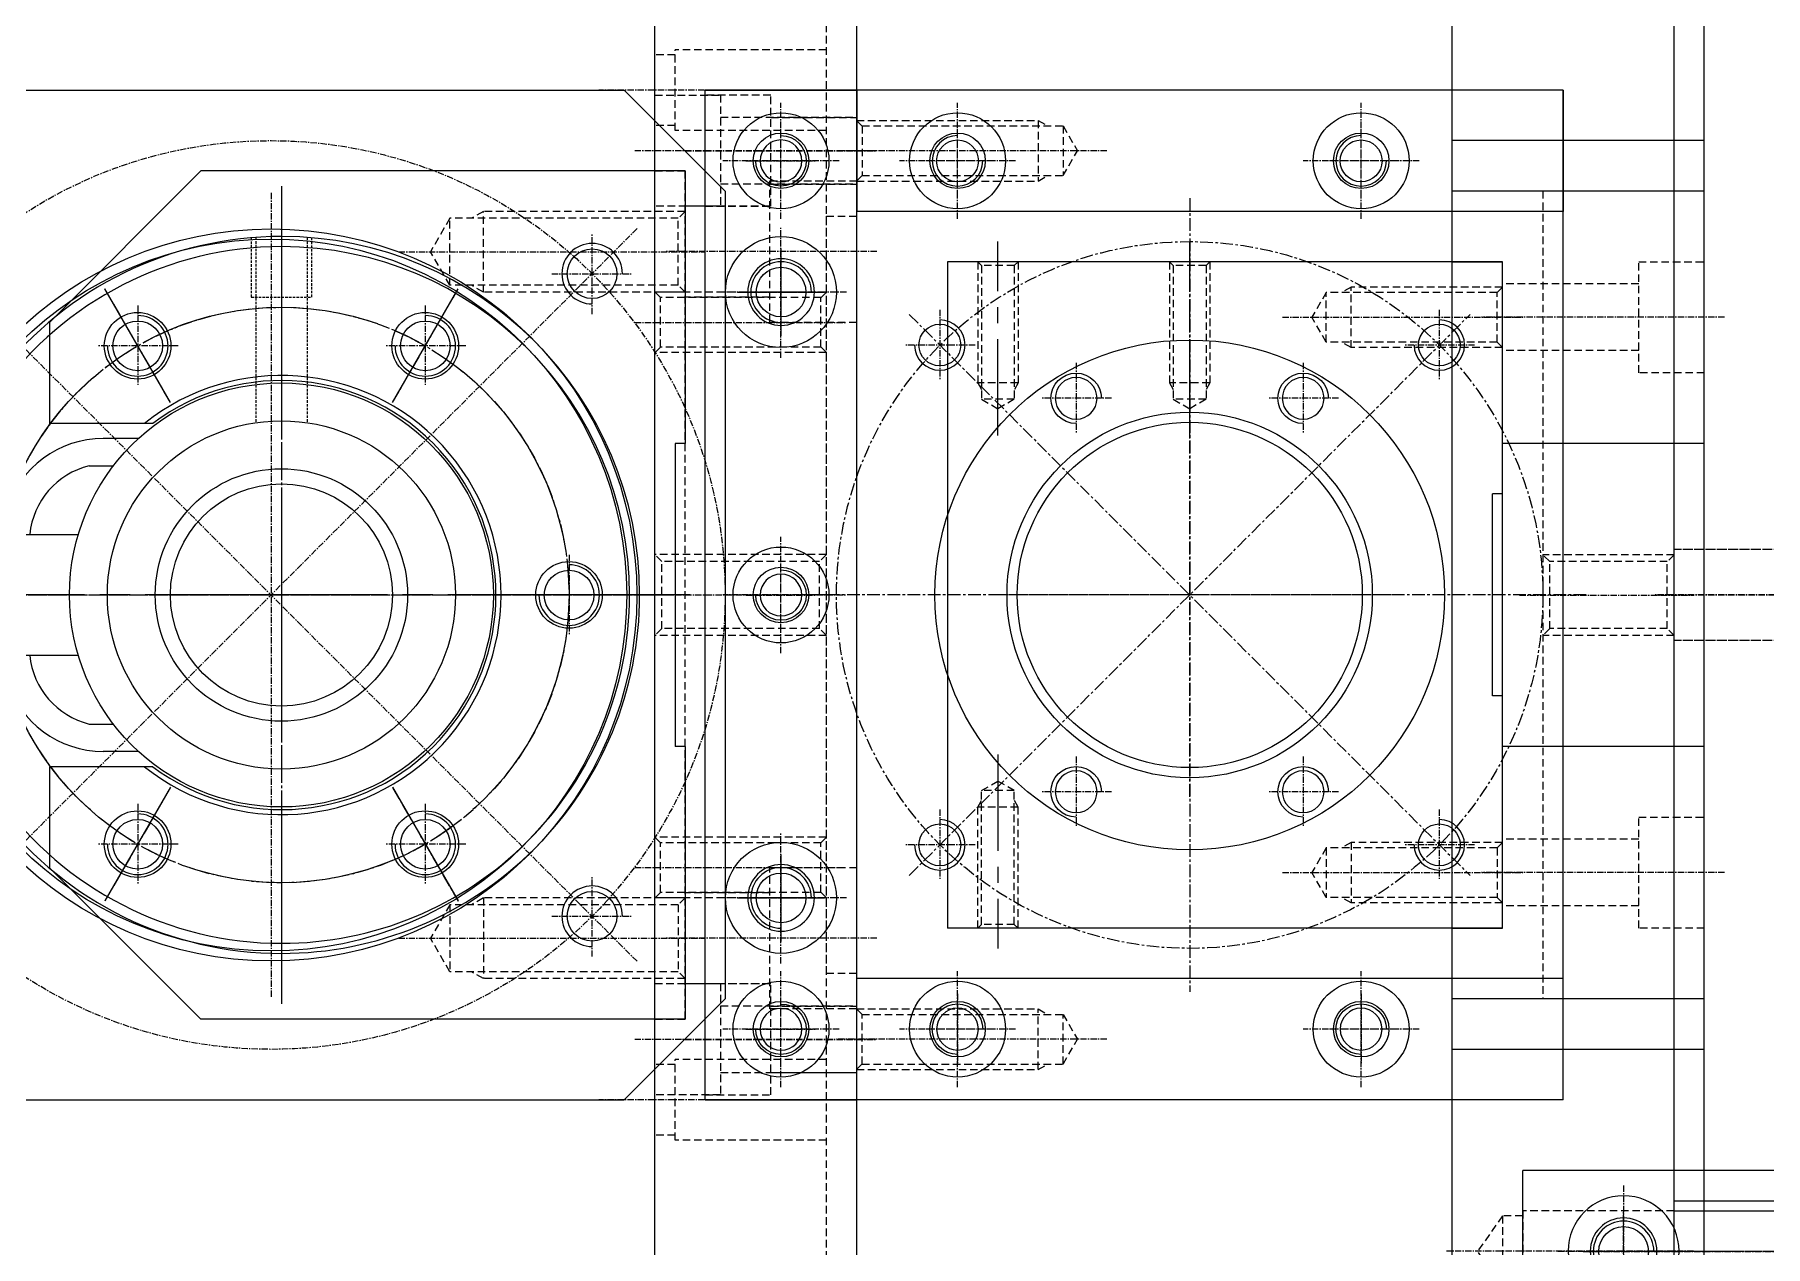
# Model space of a CAD drawing. Header units: millimetres. Extents: x -32759 to 129432, y 390 to 54305.
# Drawn here: x 17943.9 to 18115.4, y 25108.6 to 25228.7 of the extents above; entities that cross this region are included whole.
import ezdxf

# ---------------------------------------------------------------- set-up
doc = ezdxf.new("R2010")
doc.units = ezdxf.units.MM
for name, pattern in [('CENTER', [2, 1.25, -0.25, 0.25, -0.25]), ('CENTER2', [28.575, 19.05, -3.175, 3.175, -3.175]), ('CENTERLINE', [30, 24, -1.5, 3, -1.5]), ('HIDDEN', [0.375, 0.25, -0.125])]:
    doc.linetypes.add(name, pattern=pattern)
for name, color, linetype in [('1', 20, 'Continuous'), ('CENTER', 1, 'CENTER'), ('CL', 1, 'CENTER'), ('HL', 2, 'HIDDEN')]:
    doc.layers.add(name, color=color, linetype=linetype)
doc.layers.add('_BODY', color=7, linetype='Continuous', lineweight=13)
doc.layers.add('_CENTER', color=1, linetype='CENTER2', lineweight=9)

# ---------------------------------------------------------------- blocks, each defined once
blk = doc.blocks.new('56ryu6u')
at = {"layer": 'CL', "ltscale": 0.5}
blk.add_line((289834.86, 32314.43), (289834.86, 32293.43), dxfattribs=at)
at = {"layer": 'HL', "ltscale": 3}
for p, q in [((289832.4, 32311.89), (289831.86, 32312.43)), ((289831.86, 32295.43), (289831.86, 32312.43)), ((289837.32, 32311.89), (289837.86, 32312.43)), ((289837.86, 32295.43), (289837.86, 32312.43)), ((289832.4, 32311.89), (289837.32, 32311.89)), ((289832.4, 32295.98), (289832.4, 32311.89)), ((289837.32, 32295.98), (289837.32, 32311.89)), ((289831.86, 32295.43), (289832.4, 32295.98)), ((289832.4, 32295.98), (289837.32, 32295.98)), ((289837.86, 32295.43), (289837.32, 32295.98))]:
    blk.add_line(p, q, dxfattribs=at)
blk = doc.blocks.new('t7ie56')
at = {"layer": 'HL', "ltscale": 3}
for p, q in [((286782.96, 33444.36), (286782.96, 33447.36)), ((286782.96, 33447.36), (286857.96, 33447.36)), ((286857.96, 33447.36), (286857.96, 33444.36))]:
    blk.add_line(p, q, dxfattribs=at)
for p in [(-3041.4, 1151.92), (-2987.4, 1151.92)]:
    blk.add_blockref('56ryu6u', p)
blk = doc.blocks.new('tywe')
at = {"layer": 'CL', "ltscale": 0.5}
blk.add_line((289853.7, 32050.75), (289832.7, 32050.75), dxfattribs=at)
at = {"layer": 'HL', "ltscale": 3}
for p, q in [((289843.1, 32043.75), (289843.1, 32057.75)), ((289843.1, 32057.75), (289851.7, 32057.75)), ((289843.1, 32055.25), (289834.7, 32055.25)), ((289843.1, 32046.25), (289834.7, 32046.25)), ((289851.7, 32043.75), (289843.1, 32043.75))]:
    blk.add_line(p, q, dxfattribs=at)
blk = doc.blocks.new('uthhtr')
at = {"layer": 'HL', "ltscale": 3}
for p, q in [((286778.46, 33464.36), (286778.46, 33461.36)), ((286862.46, 33464.36), (286862.46, 33461.36)), ((286778.46, 33461.36), (286862.46, 33461.36))]:
    blk.add_line(p, q, dxfattribs=at)
at = {"rotation": 270}
for p in [(254735.71, 323296.06), (254803.71, 323296.06)]:
    blk.add_blockref('tywe', p, dxfattribs=at)
blk = doc.blocks.new('t7ury')
at = {"layer": 'CL', "ltscale": 0.5}
blk.add_line((288271.31, 33815.77), (288247.31, 33815.77), dxfattribs=at)
at = {"layer": 'HL', "ltscale": 3}
for p, q in [((288262.81, 33810.27), (288262.81, 33821.27)), ((288262.81, 33821.27), (288269.31, 33821.27)), ((288262.81, 33819.07), (288249.31, 33819.07)), ((288262.81, 33812.47), (288249.31, 33812.47)), ((288269.31, 33810.27), (288262.81, 33810.27))]:
    blk.add_line(p, q, dxfattribs=at)
blk = doc.blocks.new('ryurt')
at = {"rotation": 90}
for p in [(338858.56, -254730.72), (338946.56, -254730.72)]:
    blk.add_blockref('t7ury', p, dxfattribs=at)
blk = doc.blocks.new('ryr')
at = {"layer": 'CL', "ltscale": 0.5}
blk.add_line((305289.43, 32616.68), (305313.89, 32616.68), dxfattribs=at)
at = {"layer": 'HL', "ltscale": 3}
for p, q in [((305291.34, 32620.68), (305306.34, 32620.68)), ((305306.34, 32620.68), (305306.34, 32612.68)), ((305306.34, 32620.18), (305308.34, 32620.18)), ((305291.34, 32612.68), (305306.34, 32612.68)), ((305306.34, 32613.18), (305308.34, 32613.18))]:
    blk.add_line(p, q, dxfattribs=at)
blk = doc.blocks.new('t7fyutu')
at = {"rotation": 90}
for p in [(337653.46, -271769.76), (337753.46, -271769.76)]:
    blk.add_blockref('ryr', p, dxfattribs=at)
blk = doc.blocks.new('54t43')
at = {"layer": 'CL', "ltscale": 0.5}
blk.add_line((295492.24, 32846.58), (295471.24, 32846.58), dxfattribs=at)
at = {"layer": 'HL', "ltscale": 3}
for p, q in [((295473.24, 32850.58), (295473.92, 32849.91)), ((295473.24, 32850.58), (295490.24, 32850.58)), ((295473.92, 32849.91), (295473.92, 32843.26)), ((295473.92, 32849.91), (295489.57, 32849.91)), ((295489.57, 32849.91), (295490.24, 32850.58)), ((295489.57, 32849.91), (295489.57, 32843.26)), ((295473.24, 32842.58), (295473.92, 32843.26)), ((295473.24, 32842.58), (295490.24, 32842.58)), ((295473.92, 32843.26), (295489.57, 32843.26)), ((295489.57, 32843.26), (295490.24, 32842.58))]:
    blk.add_line(p, q, dxfattribs=at)
blk = doc.blocks.new('ryurre')
at = {"ltscale": 0.5}
blk.add_circle((288333.94, 33797.74), 2.46, dxfattribs=at)
at = {"color": 1, "ltscale": 0.5}
blk.add_arc((288333.94, 33797.74), 3, 270, 180, dxfattribs=at)
at = {"layer": 'CL', "ltscale": 0.5}
for p, q in [((288333.94, 33801.74), (288333.94, 33793.74)), ((288329.94, 33797.74), (288337.94, 33797.74))]:
    blk.add_line(p, q, dxfattribs=at)
blk = doc.blocks.new('yutr')
for p in [(16722.84, -271.66), (16782.84, -271.66)]:
    blk.add_blockref('ryurre', p)
blk = doc.blocks.new('yi8we4t')
at = {"ltscale": 0.5}
for p, q in [((294813.98, 33538.59), (294971.98, 33538.59)), ((294727.98, 33518.59), (295057.98, 33518.59))]:
    blk.add_line(p, q, dxfattribs=at)
at = {"layer": 'HL', "ltscale": 3}
blk.add_line((294761.98, 33521.59), (295023.98, 33521.59), dxfattribs=at)
for name, p in [('t7fyutu', (-10193.8, 0)), ('ryurt', (-10193.8, 0)), ('t7ie56', (8072.52, 74.23)), ('uthhtr', (8072.52, 74.23)), ('yutr', (-10193.8, 0))]:
    blk.add_blockref(name, p)
at = {"rotation": 90}
blk.add_blockref('54t43', (327739.56, -261951.66), dxfattribs=at)
blk = doc.blocks.new('y7iwett')
blk.add_blockref('yi8we4t', (0, 0))
blk = doc.blocks.new('ty7ureg')
at = {"layer": 'CL', "ltscale": 0.5}
blk.add_line((288741.58, 33702.08), (288717.78, 33702.08), dxfattribs=at)
at = {"layer": 'HL', "ltscale": 3}
for p, q in [((288719.78, 33705.08), (288720.32, 33704.54)), ((288719.78, 33705.08), (288734.78, 33705.08)), ((288734.78, 33705.08), (288734.78, 33699.08)), ((288734.78, 33705.08), (288735.72, 33704.54)), ((288720.32, 33704.54), (288720.32, 33699.62)), ((288720.32, 33704.54), (288737.24, 33704.54)), ((288737.24, 33704.54), (288737.24, 33699.62)), ((288737.24, 33704.54), (288738.66, 33702.08)), ((288737.24, 33699.62), (288738.66, 33702.08)), ((288719.78, 33699.08), (288720.32, 33699.62)), ((288720.32, 33699.62), (288737.24, 33699.62)), ((288734.78, 33699.08), (288735.72, 33699.62)), ((288719.78, 33699.08), (288734.78, 33699.08))]:
    blk.add_line(p, q, dxfattribs=at)
blk = doc.blocks.new('utuii')
at = {"ltscale": 0.5}
blk.add_circle((288338.22, 33811.22), 2.07, dxfattribs=at)
at = {"color": 1, "ltscale": 0.5}
blk.add_arc((288338.22, 33811.22), 2.5, 270, 180, dxfattribs=at)
at = {"layer": 'CL', "ltscale": 0.5}
for p, q in [((288338.22, 33814.72), (288338.22, 33807.72)), ((288334.72, 33811.22), (288341.72, 33811.22))]:
    blk.add_line(p, q, dxfattribs=at)
blk = doc.blocks.new('t7ue5te')
at = {"layer": '_CENTER', "ltscale": 0.5}
blk.add_line((306245.32, 36617.01), (306245.32, 36636.21), dxfattribs=at)
at = {"layer": 'HL', "ltscale": 3}
for p, q in [((306243.32, 36634.21), (306243.32, 36622.21)), ((306243.32, 36634.21), (306243.7, 36633.83)), ((306243.7, 36633.83), (306243.7, 36620.59)), ((306246.94, 36633.83), (306243.7, 36633.83)), ((306247.32, 36634.21), (306246.94, 36633.83)), ((306246.94, 36633.83), (306246.94, 36620.59)), ((306247.32, 36634.21), (306247.32, 36622.21)), ((306243.32, 36622.21), (306243.7, 36621.55)), ((306247.32, 36622.21), (306243.32, 36622.21)), ((306243.7, 36620.59), (306245.32, 36619.65)), ((306246.94, 36620.59), (306243.7, 36620.59)), ((306246.94, 36620.59), (306245.32, 36619.65)), ((306247.32, 36622.21), (306246.94, 36621.55))]:
    blk.add_line(p, q, dxfattribs=at)
blk = doc.blocks.new('t7e4tw4')
at = {"ltscale": 0.5}
for p, q in [((306295.32, 36634.21), (306240.32, 36634.21)), ((306240.32, 36634.21), (306240.32, 36568.21)), ((306295.32, 36611.21), (306295.32, 36634.21)), ((306295.32, 36611.21), (306294.32, 36611.21)), ((306294.32, 36591.21), (306294.32, 36611.21)), ((306295.32, 36591.21), (306294.32, 36591.21)), ((306295.32, 36568.21), (306295.32, 36591.21)), ((306295.32, 36568.21), (306240.32, 36568.21))]:
    blk.add_line(p, q, dxfattribs=at)
for radius in [18.1, 17.1]:
    blk.add_circle((306264.32, 36601.21), radius)
at = {"layer": '1', "color": 4, "linetype": 'Continuous'}
blk.add_point((306264.32, 36601.21), dxfattribs=at)
at = {"layer": 'CENTER', "color": 1, "linetype": 'CENTER'}
for p, q in [((306264.32, 36581.22), (306264.32, 36633.71)), ((306284.3, 36601.21), (306244.33, 36601.21))]:
    blk.add_line(p, q, dxfattribs=at)
for p in [(0, 0), (19, 0)]:
    blk.add_blockref('t7ue5te', p)
at = {"rotation": 180}
blk.add_blockref('ty7ureg', (595015.1, 70330.79), dxfattribs=at)
at = {"xscale": -1}
for name, p in [('utuii', (594591.29, 2809.47)), ('utuii', (594613.79, 2809.47)), ('utuii', (594591.29, 2770.5)), ('utuii', (594613.79, 2770.5)), ('ty7ureg', (595015.1, 2871.63))]:
    blk.add_blockref(name, p, dxfattribs=at)
at = {"xscale": -1, "rotation": 180}
blk.add_blockref('t7ue5te', (0, 73202.42), dxfattribs=at)
blk = doc.blocks.new('u7iet')
at = {"layer": 'CL', "ltscale": 0.5}
blk.add_line((287963.4, 33726.87), (287963.4, 33854.87), dxfattribs=at)
at = {"layer": 'HL', "ltscale": 3}
for p, q in [((287958.9, 33768.87), (287958.9, 33852.87)), ((287967.9, 33768.87), (287967.9, 33852.87)), ((287956.4, 33728.87), (287956.4, 33768.87)), ((287956.4, 33768.87), (287970.4, 33768.87)), ((287970.4, 33768.87), (287970.4, 33728.87))]:
    blk.add_line(p, q, dxfattribs=at)
blk = doc.blocks.new('67r67')
at = {"layer": 'CL', "ltscale": 0.5}
for p, q in [((289050.41, 33868.71), (289050.41, 33856.71)), ((289044.41, 33862.71), (289056.41, 33862.71))]:
    blk.add_line(p, q, dxfattribs=at)
at = {"layer": 'HL', "ltscale": 3}
blk.add_circle((289050.41, 33862.71), 4.19, dxfattribs=at)
blk.add_arc((289050.41, 33862.71), 5, 270, 180, dxfattribs=at)
blk = doc.blocks.new('678eryt')
at = {"ltscale": 0.5}
for radius in [41, 40]:
    blk.add_circle((286402.79, 33774.71), radius, dxfattribs=at)
at = {"layer": 'CENTER', "color": 1, "linetype": 'CENTER'}
for p, q in [((286402.79, 33832.56), (286402.79, 33716.87)), ((286402.79, 33774.71), (286361.88, 33815.62)), ((286402.79, 33774.71), (286443.69, 33815.62)), ((286344.94, 33774.71), (286460.63, 33774.71)), ((286402.79, 33774.71), (286361.88, 33733.81)), ((286402.79, 33774.71), (286443.69, 33733.81)), ((286402.79, 33742.71), (286402.79, 33738.56))]:
    blk.add_line(p, q, dxfattribs=at)
blk.add_circle((286402.79, 33774.71), 49, dxfattribs=at)
for p in [(-2682.27, -53.35), (-2612.98, -53.35), (-2682.27, -122.64), (-2612.98, -122.64)]:
    blk.add_blockref('67r67', p)
blk = doc.blocks.new('t7etret')
at = {"layer": 'CL', "ltscale": 0.5}
blk.add_line((296430.39, 35050.47), (296430.39, 35028.98), dxfattribs=at)
at = {"layer": 'HL', "ltscale": 3}
for p, q in [((296425.39, 35048.56), (296425.39, 35035.56)), ((296435.39, 35048.56), (296435.39, 35035.56)), ((296425.39, 35035.56), (296435.39, 35035.56)), ((296426.39, 35035.56), (296426.39, 35033.56)), ((296434.39, 35035.56), (296434.39, 35033.56)), ((296426.39, 35033.56), (296434.39, 35033.56)), ((296426.39, 35033.56), (296430.39, 35031.16)), ((296434.39, 35033.56), (296430.39, 35031.16))]:
    blk.add_line(p, q, dxfattribs=at)
blk = doc.blocks.new('tryer')
at = {"color": 1, "ltscale": 0.5}
for p, q in [((296282.78, 35015.6), (296292.78, 35015.6)), ((296282.78, 35005.6), (296282.78, 35015.6)), ((296292.78, 35015.6), (296292.78, 35005.6)), ((296282.78, 35014.6), (296292.78, 35014.6)), ((296282.78, 35006.6), (296292.78, 35006.6)), ((296292.78, 35005.6), (296282.78, 35005.6))]:
    blk.add_line(p, q, dxfattribs=at)
at = {"layer": 'CL', "ltscale": 0.5}
blk.add_line((296280.78, 35010.6), (296294.78, 35010.6), dxfattribs=at)
blk = doc.blocks.new('t7uue5t')
at = {"ltscale": 0.5}
blk.add_line((296350.39, 35048.56), (296640.39, 35048.56), dxfattribs=at)
at = {"rotation": 270}
blk.add_blockref('tryer', (261419.79, 331331.34), dxfattribs=at)
for name, p in [('t7etret', (0, 0)), ('u7iet', (8531.99, 1195.7)), ('678eryt', (10007.6, 1211.85)), ('678eryt', (10177.6, 1211.85))]:
    blk.add_blockref(name, p)
blk = doc.blocks.new('tyretw')
at = {"ltscale": 0.5}
for radius in [5.5, 3.3]:
    blk.add_circle((297051.87, 36049.49), radius, dxfattribs=at)
at = {"layer": 'CL', "ltscale": 0.5}
for p, q in [((297051.87, 36055.99), (297051.87, 36042.99)), ((297058.37, 36049.49), (297045.37, 36049.49))]:
    blk.add_line(p, q, dxfattribs=at)
blk = doc.blocks.new('566UR6')
at = {"layer": 'CL', "ltscale": 0.2}
blk.add_line((418927.22, -341135.75), (418941.22, -341135.75), dxfattribs=at)
at = {"layer": 'HL', "ltscale": 0.2}
for p, q in [((418933.22, -341130.25), (418933.22, -341141.25)), ((418933.22, -341130.25), (418939.72, -341130.25)), ((418928.72, -341132.45), (418933.22, -341132.45)), ((418928.72, -341139.05), (418933.22, -341139.05)), ((418933.22, -341141.25), (418939.72, -341141.25))]:
    blk.add_line(p, q, dxfattribs=at)
blk = doc.blocks.new('7y8et')
at = {"layer": 'CL', "ltscale": 0.5}
blk.add_line((297109.08, 36085.75), (297094.08, 36085.75), dxfattribs=at)
at = {"layer": 'HL', "ltscale": 3}
for p, q in [((297096.08, 36088.75), (297096.63, 36088.2)), ((297096.08, 36088.75), (297107.08, 36088.75)), ((297096.63, 36088.2), (297096.63, 36083.29)), ((297096.63, 36088.2), (297106.54, 36088.2)), ((297106.54, 36088.2), (297107.08, 36088.75)), ((297106.54, 36088.2), (297106.54, 36083.29)), ((297096.08, 36082.75), (297096.63, 36083.29)), ((297096.08, 36082.75), (297107.08, 36082.75)), ((297096.63, 36083.29), (297106.54, 36083.29)), ((297106.54, 36083.29), (297107.08, 36082.75))]:
    blk.add_line(p, q, dxfattribs=at)
blk = doc.blocks.new('tryty')
at = {"ltscale": 0.5}
for p, q in [((296888.63, 35960.15), (296898.63, 35970.15)), ((296898.63, 35970.15), (296936.63, 35970.15)), ((296936.63, 35930.15), (296936.63, 35970.15)), ((296888.63, 35960.15), (296888.63, 35954.15)), ((296841.63, 35954.15), (296888.63, 35954.15)), ((296841.63, 35930.15), (296936.63, 35930.15))]:
    blk.add_line(p, q, dxfattribs=at)
at = {"ltscale": 0.2}
for p, q in [((296841.63, 35943.15), (296841.63, 35954.15)), ((296841.63, 35943.15), (296855.76, 35943.15)), ((296841.63, 35941.15), (296855.76, 35941.15)), ((296841.63, 35930.15), (296841.63, 35941.15))]:
    blk.add_line(p, q, dxfattribs=at)
blk.add_arc((296859.63, 35942.15), 4, 194.4775, 165.5225, dxfattribs=at)
at = {"layer": 'CL', "ltscale": 0.2}
for p, q in [((296859.63, 35934.53), (296859.63, 35949.77)), ((296852.01, 35942.15), (296867.25, 35942.15))]:
    blk.add_line(p, q, dxfattribs=at)
for p in [(-125.24, -87.34), (-125.24, -111.34)]:
    blk.add_blockref('tyretw', p)
at = {"rotation": 90}
for name, p in [('566UR6', (-44287.12, -382985.58)), ('7y8et', (332934.38, -261165.94))]:
    blk.add_blockref(name, p, dxfattribs=at)
blk = doc.blocks.new('TY7RD')
at = {"layer": 'CL', "ltscale": 0.5}
blk.add_line((294875.71, 34021.52), (294875.71, 34149.52), dxfattribs=at)
at = {"layer": 'HL', "ltscale": 3}
for p, q in [((294871.21, 34097.52), (294871.21, 34147.52)), ((294880.21, 34097.52), (294880.21, 34147.52)), ((294868.71, 34097.52), (294882.71, 34097.52)), ((294868.71, 34023.52), (294868.71, 34097.52)), ((294882.71, 34023.52), (294882.71, 34097.52))]:
    blk.add_line(p, q, dxfattribs=at)
blk = doc.blocks.new('RTUERTE')
at = {"ltscale": 0.5}
blk.add_line((294730.71, 34147.52), (295020.71, 34147.52), dxfattribs=at)
at = {"rotation": 270}
blk.add_blockref('tryer', (259800.11, 330430.3), dxfattribs=at)
for name, p in [('t7etret', (-1619.67, -901.04)), ('TY7RD', (0, 0)), ('678eryt', (8387.93, 310.81)), ('678eryt', (8557.93, 310.81))]:
    blk.add_blockref(name, p)
blk = doc.blocks.new('udg')
at = {"layer": 'CL', "ltscale": 0.5}
blk.add_line((305247.83, 33940.32), (305223.37, 33940.32), dxfattribs=at)
at = {"layer": 'HL', "ltscale": 3}
for p, q in [((305228.91, 33943.82), (305226.44, 33940.32)), ((305228.91, 33943.82), (305228.91, 33936.82)), ((305230.91, 33943.82), (305228.91, 33943.82)), ((305230.91, 33944.32), (305230.91, 33936.32)), ((305245.91, 33944.32), (305230.91, 33944.32)), ((305228.91, 33936.82), (305226.44, 33940.32)), ((305230.91, 33936.82), (305228.91, 33936.82)), ((305245.91, 33936.32), (305230.91, 33936.32))]:
    blk.add_line(p, q, dxfattribs=at)
blk = doc.blocks.new('GYUIERYTR')
at = {"layer": 'CL', "ltscale": 0.5}
blk.add_line((294616.45, 32640.17), (294599.15, 32640.17), dxfattribs=at)
at = {"layer": 'HL', "ltscale": 3}
for p, q in [((294601.15, 32644.17), (294601.82, 32643.49)), ((294601.15, 32644.17), (294614.15, 32644.17)), ((294601.82, 32643.49), (294601.82, 32636.84)), ((294601.82, 32643.49), (294613.47, 32643.49)), ((294613.47, 32643.49), (294614.15, 32644.17)), ((294613.47, 32643.49), (294613.47, 32636.84)), ((294601.15, 32636.17), (294601.82, 32636.84)), ((294601.82, 32636.84), (294613.47, 32636.84)), ((294613.47, 32636.84), (294614.15, 32636.17)), ((294601.15, 32636.17), (294614.15, 32636.17))]:
    blk.add_line(p, q, dxfattribs=at)
blk = doc.blocks.new('TFUE')
at = {"layer": 'CL', "ltscale": 0.5}
blk.add_line((294142.74, 32403.98), (294166.82, 32403.98), dxfattribs=at)
at = {"layer": 'HL', "ltscale": 3}
for p, q in [((294144.74, 32409.48), (294151.24, 32409.48)), ((294151.24, 32409.48), (294151.24, 32398.48)), ((294151.24, 32407.28), (294164.74, 32407.28)), ((294151.24, 32400.68), (294164.74, 32400.68)), ((294151.24, 32398.48), (294144.74, 32398.48))]:
    blk.add_line(p, q, dxfattribs=at)
blk = doc.blocks.new('t6user')
at = {"ltscale": 0.5}
blk.add_circle((297090.08, 36085.75), 2.46, dxfattribs=at)
at = {"color": 1, "ltscale": 0.5}
blk.add_arc((297090.08, 36085.75), 3, 270, 180, dxfattribs=at)
at = {"layer": 'CL', "ltscale": 0.5}
for p, q in [((297090.08, 36089.75), (297090.08, 36081.75)), ((297086.08, 36085.75), (297094.08, 36085.75))]:
    blk.add_line(p, q, dxfattribs=at)
blk = doc.blocks.new('Y7IE5TE')
at = {"ltscale": 0.5}
for p, q in [((294329.12, 33331.12), (294522.12, 33331.12)), ((294380.62, 33306.12), (294380.62, 33331.12)), ((294385.62, 33306.12), (294385.62, 33331.12)), ((294392.62, 33331.12), (294392.62, 33326.12)), ((294458.62, 33331.12), (294458.62, 33326.12)), ((294465.62, 33306.12), (294465.62, 33331.12)), ((294470.62, 33306.12), (294470.62, 33331.12)), ((294392.62, 33326.12), (294458.62, 33326.12)), ((294410.62, 33306.12), (294410.62, 33326.12)), ((294440.62, 33306.12), (294440.62, 33326.12)), ((294275.62, 33306.12), (294575.62, 33306.12))]:
    blk.add_line(p, q, dxfattribs=at)
at = {"layer": 'HL', "ltscale": 3}
for p, q in [((294385.62, 33327.12), (294385.62, 33331.12)), ((294465.62, 33327.12), (294465.62, 33331.12)), ((294465.62, 33322.12), (294385.62, 33322.12)), ((294280.62, 33309.12), (294570.62, 33309.12))]:
    blk.add_line(p, q, dxfattribs=at)
for name, p, rotation in [('udg', (260420.3, 338555.03), 270), ('TFUE', (326802.1, -260838.62), 90), ('TFUE', (326857.1, -260838.62), 90), ('GYUIERYTR', (327065.78, -261292.03), 90)]:
    blk.add_blockref(name, p, dxfattribs=dict(rotation=rotation))
blk.add_blockref('t6user', (-2729.47, -2771.63))
blk = doc.blocks.new('TYUWE')
at = {"rotation": 270}
blk.add_blockref('t7e4tw4', (259894.18, 342462.88), dxfattribs=at)
for name, p in [('Y7IE5TE', (2069.77, 2841.44)), ('t7uue5t', (0, 1102)), ('RTUERTE', (1619.67, 2003.04))]:
    blk.add_blockref(name, p)
at = {"xscale": -1, "rotation": 269.9999996931751}
blk.add_blockref('tryty', (260468.24, -260771.07), dxfattribs=at)
blk = doc.blocks.new('tiur')
at = {"layer": 'CL', "ltscale": 0.5}
blk.add_line((288364.74, 33797.74), (288337.94, 33797.74), dxfattribs=at)
at = {"layer": 'HL', "ltscale": 3}
for p, q in [((288339.94, 33800.74), (288340.48, 33800.2)), ((288339.94, 33800.74), (288357.94, 33800.74)), ((288340.48, 33800.2), (288340.48, 33795.28)), ((288340.48, 33800.2), (288360.4, 33800.2)), ((288357.94, 33800.74), (288357.94, 33794.74)), ((288357.94, 33800.74), (288358.88, 33800.2)), ((288360.4, 33800.2), (288360.4, 33795.28)), ((288360.4, 33800.2), (288361.82, 33797.74)), ((288360.4, 33795.28), (288361.82, 33797.74)), ((288339.94, 33794.74), (288340.48, 33795.28)), ((288339.94, 33794.74), (288357.94, 33794.74)), ((288340.48, 33795.28), (288360.4, 33795.28)), ((288357.94, 33794.74), (288358.88, 33795.28))]:
    blk.add_line(p, q, dxfattribs=at)
blk = doc.blocks.new('yjrty')
at = {"ltscale": 0.5}
for p, q in [((288450.24, 33734.09), (288450.24, 33746.09)), ((288450.24, 33746.09), (288520.24, 33746.09)), ((288520.24, 33734.09), (288520.24, 33746.09)), ((288450.24, 33734.09), (288520.24, 33734.09))]:
    blk.add_line(p, q, dxfattribs=at)
for p in [(132.03, -70.13), (172.03, -70.13)]:
    blk.add_blockref('utuii', p)
at = {"rotation": 180}
blk.add_blockref('tiur', (576860.19, 67537.83), dxfattribs=at)
blk = doc.blocks.new('yuity')
at = {"ltscale": 0.5}
blk.add_circle((285907.19, 34985.44), 2.07, dxfattribs=at)
at = {"color": 1, "ltscale": 0.5}
blk.add_arc((285907.19, 34985.44), 2.5, 270, 180, dxfattribs=at)
at = {"layer": 'CL', "ltscale": 0.5}
for p, q in [((285907.19, 34988.94), (285907.19, 34981.94)), ((285903.69, 34985.44), (285910.69, 34985.44))]:
    blk.add_line(p, q, dxfattribs=at)
blk = doc.blocks.new('ytud')
at = {"ltscale": 0.5}
for radius in [4.75, 2.75]:
    blk.add_circle((287561.04, 33342.62), radius, dxfattribs=at)
at = {"layer": 'CL', "ltscale": 0.5}
for p, q in [((287561.04, 33348.37), (287561.04, 33336.87)), ((287555.29, 33342.62), (287566.79, 33342.62))]:
    blk.add_line(p, q, dxfattribs=at)
blk = doc.blocks.new('yutaa')
at = {"ltscale": 0.5}
blk.add_circle((303922.04, 35185.16), 5.5, dxfattribs=at)
at = {"layer": 'CL', "ltscale": 0.5}
for p, q in [((303922.04, 35178.66), (303922.04, 35191.66)), ((303915.54, 35185.16), (303928.54, 35185.16))]:
    blk.add_line(p, q, dxfattribs=at)
blk = doc.blocks.new('ytuw')
at = {"ltscale": 0.5}
for p, q in [((304457.06, 35361.61), (304557.06, 35361.61)), ((304457.06, 35276.61), (304457.06, 35361.61)), ((304557.06, 35276.61), (304557.06, 35361.61)), ((304457.06, 35276.61), (304557.06, 35276.61))]:
    blk.add_line(p, q, dxfattribs=at)
blk.add_circle((304507.06, 35313.61), 25.25, dxfattribs=at)
at = {"layer": 'CENTER', "color": 1, "linetype": 'CENTER'}
for p, q in [((304507.06, 35274.31), (304507.06, 35352.92)), ((304534.85, 35341.41), (304479.27, 35285.82)), ((304479.27, 35341.41), (304534.85, 35285.82)), ((304546.37, 35313.61), (304467.75, 35313.61))]:
    blk.add_line(p, q, dxfattribs=at)
blk.add_circle((304507.06, 35313.61), 35, dxfattribs=at)
for p in [(555.02, 168.96), (615.02, 168.96)]:
    blk.add_blockref('yutaa', p)
for name, p, rotation in [('ytud', (337806.68, -252206.93), 90), ('ytud', (337849.68, -252206.93), 90), ('ytud', (337892.68, -252206.93), 90), ('ytud', (337806.68, -252224.43), 90), ('yuity', (590389.5, 70323.81), 180), ('yuity', (590439, 70323.81), 180), ('ytud', (337892.68, -252224.43), 90), ('ytud', (337806.68, -252264.43), 90), ('ytud', (337892.68, -252264.43), 90), ('yuity', (590389.5, 70274.31), 180), ('yuity', (590439, 70274.31), 180)]:
    blk.add_blockref(name, p, dxfattribs=dict(rotation=rotation))
blk = doc.blocks.new('ytut')
at = {"layer": 'CL', "ltscale": 0.5}
blk.add_line((288317.07, 33890.89), (288336.07, 33890.89), dxfattribs=at)
at = {"layer": 'HL', "ltscale": 3}
for p, q in [((288319.07, 33896.39), (288325.57, 33896.39)), ((288325.57, 33896.39), (288325.57, 33885.39)), ((288325.57, 33894.19), (288334.07, 33894.19)), ((288325.57, 33887.59), (288334.07, 33887.59)), ((288325.57, 33885.39), (288319.07, 33885.39))]:
    blk.add_line(p, q, dxfattribs=at)
blk = doc.blocks.new('hw3dfh')
at = {"ltscale": 0.5}
blk.add_circle((303894.77, 35182.81), 3.3, dxfattribs=at)
at = {"layer": 'CL', "ltscale": 0.5}
for p, q in [((303894.77, 35178.49), (303894.77, 35187.12)), ((303890.45, 35182.81), (303899.08, 35182.81))]:
    blk.add_line(p, q, dxfattribs=at)
blk = doc.blocks.new('ytew')
at = {"ltscale": 0.5}
for p, q in [((304706.05, 35354.03), (304706.05, 35369.03)), ((304706.05, 35369.03), (304806.05, 35369.03)), ((304806.05, 35354.03), (304806.05, 35369.03)), ((304706.05, 35354.03), (304806.05, 35354.03))]:
    blk.add_line(p, q, dxfattribs=at)
at = {"rotation": 90}
for name, p in [('ytut', (338602.94, -252965.04)), ('ytut', (338690.94, -252965.04)), ('utuii', (338524.27, -252976.69)), ('utuii', (338567.27, -252976.69)), ('utuii', (338610.27, -252976.69))]:
    blk.add_blockref(name, p, dxfattribs=at)
for p in [(831.29, 178.73), (891.29, 178.73)]:
    blk.add_blockref('hw3dfh', p)
blk = doc.blocks.new('yuews')
at = {"xscale": -1}
for name, p, rotation in [('ytew', (-242.12, 71135.74), 180), ('yjrty', (270729.85, -252753.53), 270)]:
    blk.add_blockref(name, p, dxfattribs=dict(at, rotation=rotation))
blk.add_blockref('ytuw', (6.88, 420.1))
at = {"rotation": 90}
blk.add_blockref('yjrty', (338298.02, -252753.53), dxfattribs=at)
blk = doc.blocks.new('67r5y54')
for name, p in [('y7iwett', (13965.82, 1811.12)), ('yuews', (4344.86, -437)), ('TYUWE', (12363.41, -901.85))]:
    blk.add_blockref(name, p)
blk = doc.blocks.new('8795')
at = {"layer": '1', "color": 4, "linetype": 'CENTERLINE'}
for p, q in [((288842.34, 32429.57), (288842.34, 32348.57)), ((288831.34, 32408.12), (288824.84, 32419.38)), ((288853.34, 32408.12), (288859.84, 32419.38)), ((288828.17, 32404.57), (288824.68, 32404.57)), ((288882.84, 32389.07), (288809.27, 32389.07)), ((288828.17, 32373.57), (288824.68, 32373.57)), ((288831.34, 32370.02), (288824.84, 32358.76)), ((288853.34, 32370.02), (288859.84, 32358.76))]:
    blk.add_line(p, q, dxfattribs=at)
at = {"layer": '1', "color": 4, "linetype": 'HIDDEN'}
for p, q in [((288839.34, 32424.45), (288839.34, 32418.57)), ((288839.79, 32424.48), (288839.79, 32406.13)), ((288844.89, 32424.48), (288844.89, 32406.13)), ((288845.34, 32418.57), (288845.34, 32424.45)), ((288839.34, 32418.57), (288845.34, 32418.57))]:
    blk.add_line(p, q, dxfattribs=at)
at = {"layer": '1', "color": 3, "linetype": 'Continuous'}
for p, q in [((288814.34, 32367.25), (288814.34, 32410.9)), ((288823.29, 32401.87), (288825.69, 32401.87)), ((288816.79, 32383.07), (288816.79, 32395.07)), ((288816.79, 32395.07), (288822.22, 32395.07)), ((288822.22, 32383.07), (288816.79, 32383.07)), ((288823.29, 32376.28), (288825.69, 32376.28))]:
    blk.add_line(p, q, dxfattribs=at)
at = {"layer": '1', "color": 4, "linetype": 'CENTERLINE'}
blk.add_circle((288842.34, 32389.07), 28.5, dxfattribs=at)
at = {"layer": '1', "color": 3, "linetype": 'Continuous'}
for centre, radius in [((288828.09, 32413.75), 3.3), ((288856.59, 32413.75), 3.3), ((288842.34, 32389.07), 21), ((288842.34, 32389.07), 17.25), ((288842.34, 32389.07), 12.5), ((288870.84, 32389.07), 3.3), ((288828.09, 32364.39), 3.3), ((288856.59, 32364.39), 3.3)]:
    blk.add_circle(centre, radius, dxfattribs=at)
at = {"layer": '1', "color": 4, "linetype": 'Continuous'}
blk.add_circle((288842.34, 32389.07), 11, dxfattribs=at)
at = {"layer": '1', "color": 3, "linetype": 'Continuous'}
for centre, radius, start, end in [((288842.34, 32389.07), 35.5, 90, 142.0672), ((288842.34, 32389.07), 34.5, 90, 144.252), ((288842.34, 32389.07), 35.5, 0, 90), ((288842.34, 32389.07), 34.5, 0, 90), ((288825.19, 32394.26), 7.84, 104.0546, 174.0265), ((288842.34, 32389.07), 35.5, 269.9999, 360), ((288842.34, 32389.07), 34.5, 269.9999, 360), ((288825.19, 32383.89), 7.84, 185.9737, 255.9452), ((288842.34, 32389.07), 34.5, 215.748, 269.9999), ((288842.34, 32389.07), 35.5, 217.9328, 269.9999)]:
    blk.add_arc(centre, radius, start, end, dxfattribs=at)
at = {"layer": '1', "color": 4, "linetype": 'CENTERLINE'}
for centre, start, end in [((288824.68, 32394.57), 90, 162.7046), ((288824.68, 32383.57), 197.2954, 270)]:
    blk.add_arc(centre, 10, start, end, dxfattribs=at)
at = {"layer": '1', "color": 4, "linetype": 'Continuous'}
blk.add_point((288842.34, 32389.07), dxfattribs=at)
blk = doc.blocks.new('ytruy')
at = {"ltscale": 0.5}
blk.add_circle((289746.24, 32294.5), 2.46, dxfattribs=at)
at = {"color": 1, "ltscale": 0.5}
blk.add_arc((289746.24, 32294.5), 3, 270, 180, dxfattribs=at)
at = {"layer": 'CL', "ltscale": 0.5}
for p, q in [((289746.24, 32298.5), (289746.24, 32290.5)), ((289742.24, 32294.5), (289750.24, 32294.5))]:
    blk.add_line(p, q, dxfattribs=at)
blk = doc.blocks.new('t7ert')
at = {"layer": 'CL', "ltscale": 0.5}
blk.add_line((289910.21, 32125.06), (289879.81, 32125.06), dxfattribs=at)
at = {"layer": 'HL', "ltscale": 3}
for p, q in [((289881.81, 32129.06), (289882.49, 32128.38)), ((289881.81, 32129.06), (289901.81, 32129.06)), ((289901.81, 32129.06), (289901.81, 32121.06)), ((289901.81, 32129.06), (289902.98, 32128.38)), ((289882.49, 32128.38), (289882.49, 32121.73)), ((289882.49, 32128.38), (289905.13, 32128.38)), ((289905.13, 32128.38), (289905.13, 32121.73)), ((289905.13, 32128.38), (289907.05, 32125.06)), ((289905.13, 32121.73), (289907.05, 32125.06)), ((289881.81, 32121.06), (289882.49, 32121.73)), ((289882.49, 32121.73), (289905.13, 32121.73)), ((289901.81, 32121.06), (289902.98, 32121.73)), ((289881.81, 32121.06), (289901.81, 32121.06))]:
    blk.add_line(p, q, dxfattribs=at)
blk = doc.blocks.new('rytuty')
at = {"ltscale": 0.5}
for p, q in [((284542.85, 34281.81), (284569.85, 34281.81)), ((284542.85, 34281.81), (284542.85, 34233.81)), ((284569.85, 34281.81), (284569.85, 34280.81)), ((284599.85, 34281.81), (284599.85, 34280.81)), ((284599.85, 34281.81), (284626.85, 34281.81)), ((284626.85, 34281.81), (284626.85, 34233.81)), ((284569.85, 34280.81), (284599.85, 34280.81)), ((284542.85, 34233.81), (284557.85, 34218.81)), ((284611.85, 34218.81), (284626.85, 34233.81)), ((284567.85, 34229.06), (284567.85, 34218.81)), ((284601.85, 34229.06), (284601.85, 34218.81)), ((284557.85, 34218.81), (284567.85, 34218.81)), ((284601.85, 34218.81), (284611.85, 34218.81))]:
    blk.add_line(p, q, dxfattribs=at)
for radius, start, end in [(21.75, 321.4081, 218.5919), (21.25, 323.1301, 216.8699)]:
    blk.add_arc((284584.85, 34241.81), radius, start, end, dxfattribs=at)
at = {"layer": 'CENTER', "color": 1, "linetype": 'CENTER'}
for p, q in [((284584.85, 34280.44), (284584.85, 34203.17)), ((284565.79, 34252.81), (284554.53, 34259.31)), ((284603.9, 34252.81), (284615.16, 34259.31)), ((284546.21, 34241.81), (284623.48, 34241.81)), ((284565.79, 34230.81), (284554.53, 34224.31)), ((284603.9, 34230.81), (284615.16, 34224.31))]:
    blk.add_line(p, q, dxfattribs=at)
blk.add_circle((284584.85, 34241.81), 28.5, dxfattribs=at)
at = {"rotation": 270}
blk.add_blockref('t7ert', (252425.79, 324163.62), dxfattribs=at)
at = {"xscale": -1, "rotation": 90}
blk.add_blockref('t7ert', (316743.9, 324163.62), dxfattribs=at)
for p in [(-5161.39, 1975.81), (-5186.07, 1961.56), (-5136.71, 1961.56), (-5186.07, 1933.06), (-5136.71, 1933.06)]:
    blk.add_blockref('ytruy', p)
blk = doc.blocks.new('uty6u')
blk.add_blockref('rytuty', (-380.31, 0))
at = {"rotation": 90}
blk.add_blockref('8795', (316593.6, -254600.54), dxfattribs=at)
blk = doc.blocks.new('r5yrtt')
at = {"ltscale": 0.5}
blk.add_circle((309013.73, 26263.33), 2.46, dxfattribs=at)
at = {"color": 1, "ltscale": 0.5}
blk.add_arc((309013.73, 26263.33), 3, 270, 180, dxfattribs=at)
at = {"layer": 'CL', "ltscale": 0.5}
for p, q in [((309013.73, 26267.33), (309013.73, 26259.33)), ((309009.73, 26263.33), (309017.73, 26263.33))]:
    blk.add_line(p, q, dxfattribs=at)
blk = doc.blocks.new('yiuoessw')
at = {"ltscale": 0.5}
for p, q in [((299607.47, 34062.33), (299607.47, 33897.33)), ((299707.47, 34062.33), (299707.47, 33897.33)), ((299607.47, 33897.33), (299617.47, 33887.33)), ((299697.47, 33887.33), (299707.47, 33897.33)), ((299697.47, 33887.33), (299617.47, 33887.33))]:
    blk.add_line(p, q, dxfattribs=at)
for radius in [36.25, 35.25]:
    blk.add_circle((299657.47, 33932.33), radius, dxfattribs=at)
at = {"layer": 'CL', "ltscale": 0.5}
for p, q in [((299657.47, 33972.15), (299657.47, 33892.51)), ((299621.18, 33968.62), (299693.76, 33896.05)), ((299693.76, 33968.62), (299621.18, 33896.05)), ((299697.29, 33932.33), (299617.65, 33932.33))]:
    blk.add_line(p, q, dxfattribs=at)
blk.add_circle((299657.47, 33932.33), 45, dxfattribs=at)
for p in [(-9388.08, 7637.18), (-9324.44, 7637.18)]:
    blk.add_blockref('r5yrtt', p)
blk = doc.blocks.new('sdfgsdfgcxvxbxcv')
for name, p, rotation in [('67r5y54', (301698.988, -170965.67), 90), ('yiuoessw', (300243.572, -161764.341), 90), ('uty6u', (232070.472, 422097.661), 270)]:
    blk.add_blockref(name, p, dxfattribs=dict(rotation=rotation))

msp = doc.modelspace()

# ---------------------------------------------------------------- block references
at = {"layer": '_BODY'}
msp.add_blockref('sdfgsdfgcxvxbxcv', (-248343.91, -112719.97), dxfattribs=at)

doc.saveas('drawing.dxf')
